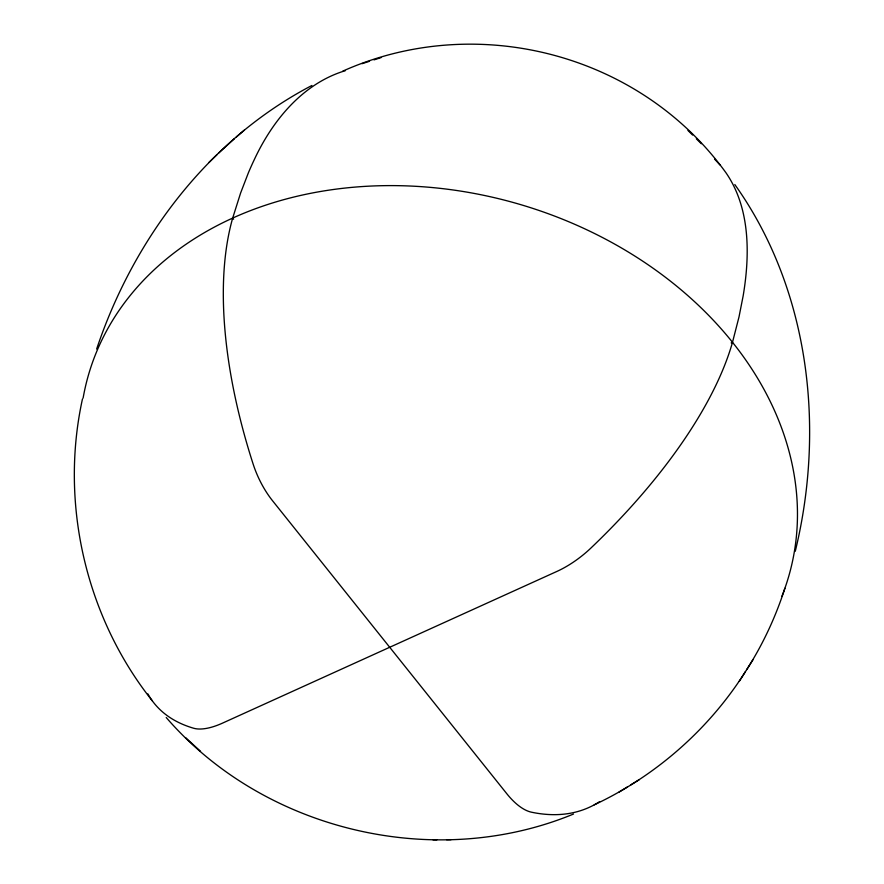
<?xml version="1.0" encoding="UTF-8"?>
<svg xmlns="http://www.w3.org/2000/svg" width="884" height="884" viewBox="0 0 884 884"><rect width="100%" height="100%" fill="white"/><g stroke="black" fill="none" stroke-linecap="round" stroke-linejoin="round"><path stroke-width="1.33" d="M82.455 399.038C59.571 503.416 85.77 617.087 152.258 700.769M795.28 551.24C825.324 427.878 809.578 289.521 734.814 184.546M147.871 693.896A364.318 154.899 -38.6 0 0 193.618 728.228A57.703 24.531 -38.6 0 0 222.47 723.145L556.942 571.407A57.703 24.531 -38.6 0 0 591.031 547.936A364.318 154.899 -38.6 0 0 732.505 342.285L739.013 316.903L743.146 295.93A754.406 320.748 -38.6 0 0 745.212 281.786C749.731 244.956 747.765 204.292 725.974 172.767C639.928 53.581 476.642 11.326 342.848 71.096M599.717 801.567A364.318 169.043 65.6 0 1 531.549 812.208A57.703 26.774 65.6 0 1 506.886 793.821L272.526 500.72A57.703 26.774 65.6 0 1 253.1 463.956A364.318 169.043 65.6 0 1 232.68 218.072L240.603 193.032L248.327 172.955A754.406 350.031 65.6 0 1 254.238 159.761C272.394 120.677 302.693 83.45 345.401 70.654M784.893 588.291C775.677 616.866 762.914 644.37 746.704 669.641M96.654 349.025C133.374 239.277 208.182 139.561 311.919 85.472M594.247 804.838C655.851 775.92 709.112 729.167 745.444 671.597M739.289 681.321L752.925 659.807M208.9 162.479L216.9 154.766M218.514 153.186L234.47 138.633M236.393 136.965L244.315 130.125M619.087 792.053L627.309 787.025M630.767 784.87L639.276 779.666M731.19 342.893L732.505 342.285M573.506 814.042C435.016 871.27 264.25 830.861 166.214 717.51M374.009 59.88L381.048 57.615M362.086 63.67L369.534 61.283M432.95 839.8L436.895 839.789M446.553 839.678L451.039 839.656M185.518 737.587L200.524 751.312M687.94 130.434L692.603 135.053M696.338 138.799L701.332 143.738M714.57 159.076L719.941 164.91M232.68 218.072L233.597 219.232M83.096 398.176A364.318 283.134 15.9 0 1 515.626 203.165A364.318 283.134 15.9 0 1 781.887 596.313"/></g></svg>
